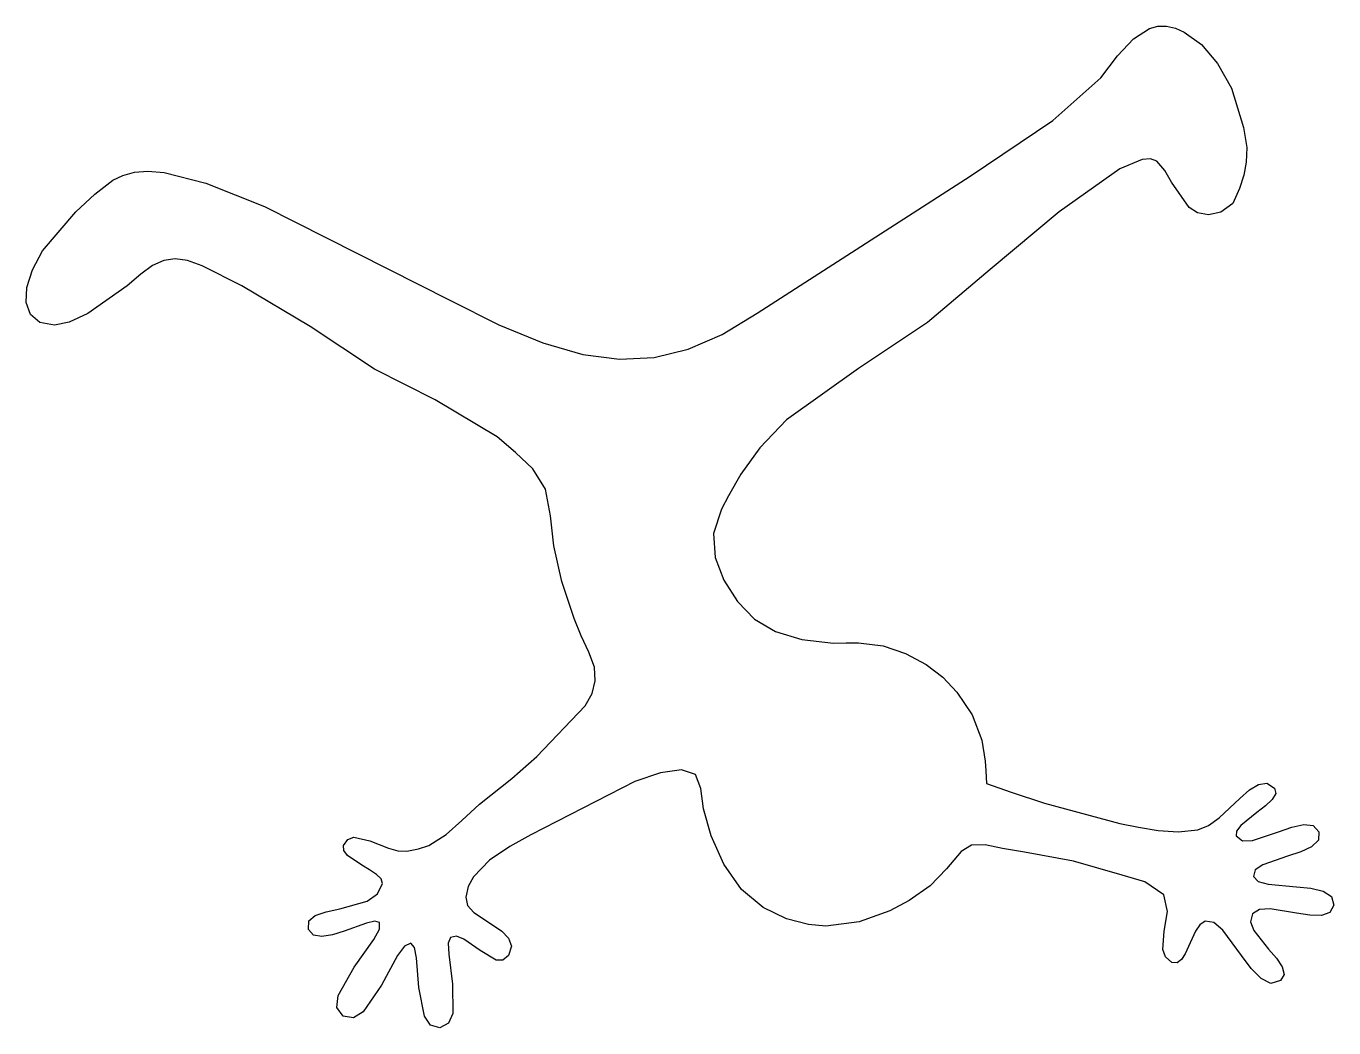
# Model space of a CAD drawing. Extents: x 0 to 227, y 0 to 173.
import ezdxf

# ---------------------------------------------------------------- set-up
doc = ezdxf.new("R2010")
doc.units = 0
doc.layers.add('Calque_1', color=7, linetype='CONTINUOUS')

msp = doc.modelspace()

# ---------------------------------------------------------------- linework, layer by layer
at = {"layer": 'Calque_1', "color": 7}
msp.add_lwpolyline([(61.28398, 18.255111), (60.46247, 18.482731), (59.0364, 18.163281), (55.16935, 16.761071), (53.12774, 16.117251), (51.28033, 15.804261), (49.82681, 16.041571), (48.96686, 17.048661), (49.01376, 18.520851), (50.1517, 19.484451), (52.0576, 20.125821), (54.40841, 20.631341), (59.15261, 21.980241), (60.89991, 23.196351), (61.79995, 25.022061), (61.57018, 25.800801), (60.75632, 26.588481), (59.5625, 27.387001), (58.19286, 28.198251), (55.7426, 29.866541), (55.07024, 30.727351), (55.03854, 31.608471), (55.79005, 32.658121), (56.84241, 33.021441), (59.6017, 32.390371), (62.82051, 31.117891), (64.44727, 30.679461), (66.00294, 30.606661), (68.05566, 30.989161), (69.82417, 31.616651), (72.80518, 33.479011), (75.53908, 35.938501), (78.61903, 38.739872), (84.20216, 43.218556), (88.53463, 47.006684), (96.93168, 55.775783), (98.09094, 57.906125), (98.65509, 60.128232), (98.5146, 62.500372), (97.55991, 65.080814), (96.22683, 67.878404), (94.98319, 70.913013), (92.87307, 77.306144), (91.44731, 83.485919), (90.92367, 88.678053), (90.05102, 93.32424), (87.82612, 96.825921), (84.83854, 99.678336), (81.67786, 102.376728), (70.91988, 108.791606), (60.38388, 114.099223), (49.23912, 121.453526), (37.40824, 128.507839), (30.54286, 132.008007), (28.00928, 132.883905), (25.84913, 133.177251), (23.89291, 132.88822), (21.97113, 132.016992), (19.91429, 130.563743), (17.55291, 128.528654), (10.73871, 123.71211), (7.5047, 122.2469), (4.93797, 121.708769), (2.40367, 122.193804), (0.78478, 123.547093), (0.05227, 125.615914), (0.17713, 128.247535), (1.13033, 131.289239), (2.88286, 134.5883), (8.6698, 141.347587), (11.93814, 144.403584), (15.06504, 146.812029), (16.81311, 147.652897), (18.81102, 148.187247), (21.15382, 148.36687), (23.93658, 148.143557), (31.20222, 146.29529), (41.36846, 142.25677), (73.44472, 126.066258), (81.96264, 121.769293), (89.57763, 118.629271), (96.47583, 116.6412), (102.84339, 115.800093), (108.86646, 116.100959), (114.73119, 117.538808), (120.62374, 120.108651), (126.73024, 123.805497), (163.62667, 147.503428), (177.92798, 157.144793), (186.24258, 164.560794), (189.13386, 168.329706), (191.89143, 171.280617), (194.66764, 173.103189), (196.11035, 173.494368), (197.61485, 173.487068), (199.15884, 173.120782), (200.69642, 172.464484), (203.68671, 170.303859), (206.4546, 167.049203), (208.86895, 162.744534), (210.98124, 155.934861), (211.55397, 152.504156), (211.42559, 149.917835), (211.03173, 147.664346), (210.2838, 145.404071), (209.09327, 142.797388), (207.06128, 141.272751), (204.91803, 140.830117), (202.97006, 141.193465), (201.52396, 142.086778), (198.46281, 146.475202), (197.3361, 148.468977), (195.9246, 150.106965), (194.8506, 150.539642), (193.39896, 150.427277), (189.52535, 148.785618), (179.03524, 141.362021), (167.05627, 131.327432), (156.19045, 122.173111), (144.27394, 114.220391), (131.77312, 105.287262), (127.1826, 100.470848), (123.89899, 95.911782), (121.73846, 92.178452), (120.51716, 89.83924), (119.12027, 85.61535), (119.40033, 81.495636), (120.9269, 77.55567), (123.26952, 73.871026), (126.21552, 70.808025), (129.90665, 68.633752), (134.44403, 67.274913), (139.9288, 66.658221), (142.11205, 66.703411), (144.28524, 66.687471), (148.55885, 66.164539), (152.40335, 64.855145), (155.9823, 62.922193), (158.84951, 60.763636), (161.30878, 58.158971), (163.96449, 54.234339), (165.61875, 49.8589), (166.18317, 46.196931), (166.3115, 44.538605), (166.43633, 42.335578), (170.72683, 40.846185), (176.51257, 38.920493), (189.53608, 35.423551), (192.76697, 34.774381), (196.18278, 34.199681), (199.65433, 33.950551), (203.05238, 34.278101), (204.90758, 35.047321), (206.75439, 36.394691), (210.32834, 39.746537), (212.00824, 41.212334), (213.58526, 42.178927), (215.03578, 42.376976), (216.33617, 41.537144), (216.53928, 40.626863), (215.9287, 39.584855), (214.76327, 38.459232), (213.30184, 37.298108), (210.52628, 35.061811), (209.72983, 34.082861), (209.67273, 33.260861), (210.80577, 32.422111), (212.55256, 32.458211), (217.0382, 33.934101), (219.35245, 34.763451), (221.43124, 35.246781), (223.06227, 35.078891), (224.03324, 33.954541), (223.93054, 32.514461), (222.76298, 31.389621), (220.87495, 30.490221), (218.61081, 29.726421), (214.33179, 28.246391), (213.00567, 27.350511), (212.68098, 26.230971), (213.50315, 25.352541), (215.23277, 24.873101), (220.12512, 24.461871), (222.64324, 24.205421), (224.77958, 23.698631), (226.21183, 22.779191), (226.61769, 21.284751), (225.94264, 19.995351), (224.48613, 19.489171), (222.48378, 19.531471), (220.17119, 19.887571), (215.5577, 20.602221), (213.72801, 20.491341), (212.53051, 19.755371), (212.17856, 18.385521), (212.73022, 16.868741), (215.28304, 13.645151), (216.65355, 12.063711), (217.66635, 10.586091), (218.00613, 9.274971), (217.35755, 8.193041), (215.68888, 7.721541), (214.00373, 8.552341), (212.31574, 10.285661), (210.63853, 12.521741), (207.371, 16.903091), (205.80795, 18.248841), (204.31021, 18.498271), (203.38855, 17.835281), (202.6438, 16.766411), (201.44667, 14.091521), (200.87509, 12.825781), (200.24205, 11.834681), (199.48795, 11.288361), (198.55319, 11.356961), (197.45351, 12.291691), (196.99131, 13.564411), (197.23243, 16.749971), (197.78267, 20.165881), (197.14816, 23.064391), (193.84196, 25.277251), (189.92254, 26.467711), (181.53584, 28.862561), (173.03673, 30.424331), (169.23623, 31.101611), (166.21806, 31.692851), (163.86663, 31.676551), (162.0663, 30.531231), (159.48407, 27.540221), (156.68968, 24.603591), (153.01392, 22.068331), (149.67745, 20.281401), (144.36931, 18.356091), (138.6243, 17.634701), (135.57644, 17.916511), (131.76921, 18.915101), (127.72502, 20.860211), (123.96628, 23.981571), (120.93271, 28.331741), (118.7333, 33.254591), (117.39437, 37.916782), (116.94221, 41.485003), (116.0394, 43.911101), (113.58374, 44.704719), (109.95442, 44.192015), (105.53061, 42.699145), (87.47396, 33.449151), (83.87033, 31.410901), (80.31884, 29.035491), (77.52979, 26.169351), (76.64314, 24.504261), (76.21345, 22.658891), (76.54606, 21.225211), (77.62706, 19.997171), (80.87589, 17.841781), (82.46455, 16.756311), (83.64328, 15.560251), (84.12248, 14.174541), (83.61258, 12.520111), (82.66697, 11.708691), (81.48836, 11.756791), (78.72211, 13.401151), (75.89372, 15.392041), (74.63743, 15.873331), (73.58306, 15.668331), (73.19588, 14.662711), (73.25998, 12.777441), (73.92724, 7.583741), (73.95504, 2.518881), (73.21979, 0.794651), (71.71347, 0.014511), (70.1098, 0.471461), (69.06062, 2.017121), (68.07526, 6.983741), (67.65653, 12.132701), (67.31562, 13.906281), (66.70355, 14.682311), (65.59485, 14.177451), (64.37336, 12.518051), (61.61303, 7.430201), (58.46449, 2.807941), (56.75775, 1.730531), (54.96969, 2.040451), (53.89511, 3.538631), (54.1065, 5.589431), (56.8803, 10.545761), (60.27737, 15.303091), (61.26784, 17.105141), (61.28394, 18.255061)], close=True, dxfattribs=at)

doc.saveas('drawing.dxf')
